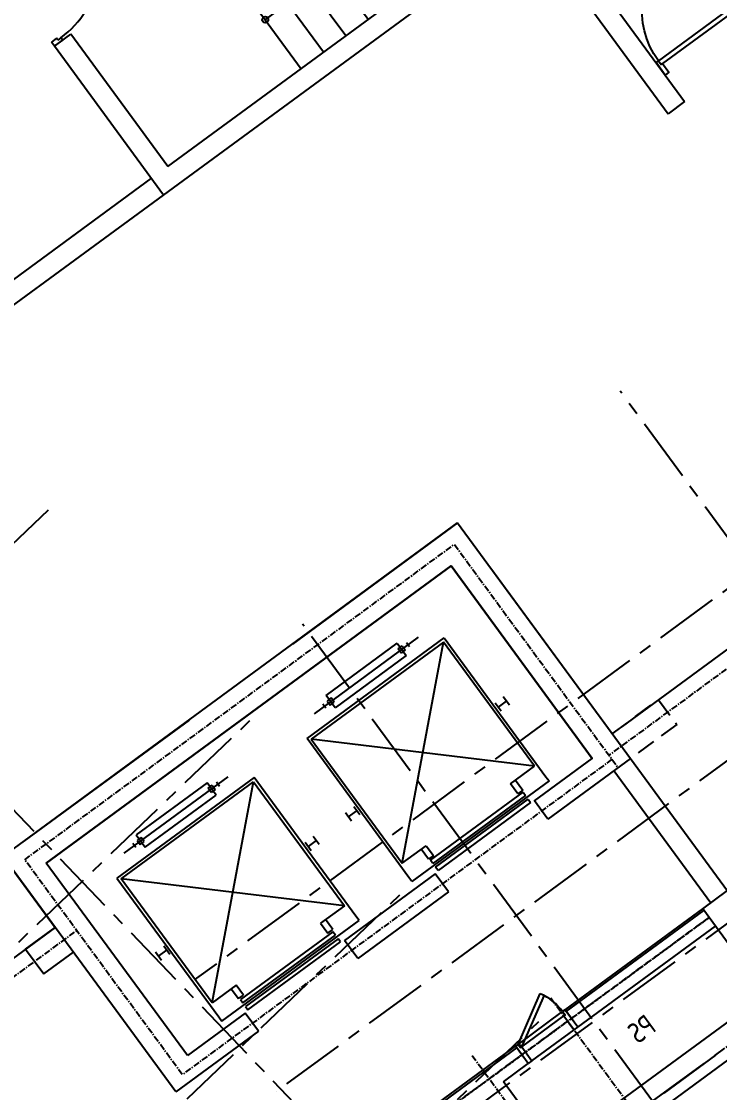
# Model space of a CAD drawing. Header units: millimetres. Extents: x 75184266 to 76346726, y -35077925 to -33679385.
# Drawn here: x 75327564 to 75334377, y -34886807 to -34876356 of the extents above; entities that cross this region are included whole.
import ezdxf
from ezdxf.enums import TextEntityAlignment as Align

# ---------------------------------------------------------------- set-up
doc = ezdxf.new("R2010")
doc.units = ezdxf.units.MM
doc.header["$LTSCALE"] = 50
doc.header["$MEASUREMENT"] = 0
for name, pattern in [('CENTER', [2, 1.25, -0.25, 0.25, -0.25]), ('HIDDEN2', [0.1875, 0.125, -0.0625]), ('XR-지하3층$0$H', [1.3, 0.8, -0.5])]:
    doc.linetypes.add(name, pattern=pattern)
doc.layers.get('0').update_dxf_attribs({"linetype": 'CONTINUOUS'})
for name, color, linetype in [('a-door', 6, 'CONTINUOUS'), ('CEN', 1, 'CENTER'), ('XR-지하3층$0$1712-PL$0$DOOR', 4, 'CONTINUOUS'), ('XR-지하3층$0$CON', 2, 'CONTINUOUS'), ('XR-지하3층$0$DOOR', 7, 'CONTINUOUS'), ('XR-지하3층$0$ELEV', 9, 'CONTINUOUS'), ('XR-지하3층$0$HD', 7, 'CONTINUOUS'), ('XR-지하3층$0$가는선', 5, 'CONTINUOUS')]:
    doc.layers.add(name, color=color, linetype=linetype)
doc.layers.add('건축', color=8, linetype='CONTINUOUS', plot=False)
doc.styles.add('ANU-TEXT 0', font='', dxfattribs={"width": 0.8})
doc.styles.get('ANU-TEXT 0').set_extended_font_data('Malgun Gothic')

# ---------------------------------------------------------------- blocks, each defined once
blk = doc.blocks.new('XR-지하3층$0$2P-Dr204')
at = {"color": 0}
for p, q in [((29, 50), (29, 955)), ((65, 50), (65, 956)), ((29, 50), (0, 50)), ((0, 50), (0, -50)), ((29, 14), (29, 50)), ((65, 50), (29, 50)), ((50, 14), (29, 14)), ((50, -50), (50, 14)), ((950, 14), (950, -50)), ((971, 14), (950, 14)), ((971, 14), (950, 14)), ((971, 50), (971, 14)), ((1000, 50), (971, 50)), ((1000, -50), (1000, 50)), ((50, -50), (0, -50)), ((1000, -50), (950, -50))]:
    blk.add_line(p, q, dxfattribs=at)
blk.add_arc((65, 50), 906, 0, 92.2294, dxfattribs=at)
blk = doc.blocks.new('XR-지하3층$0$A$C46F20F76')
at = {"layer": 'XR-지하3층$0$CON', "ltscale": 100}
for p, q in [((1951, -1431, 0), (-1049, -1431, 0)), ((-1049, -1431, 0), (-1049, -4431, 0)), ((-849, -1631, 0), (1751, -1631, 0)), ((-849, -1631, 0), (-849, -4231, 0)), ((1751, -1631, 0), (1751, -4231, 0)), ((-99, -4231, 0), (-849, -4231, 0)), ((-99, -4231, 0), (-849, -4231, 0)), ((-99, -4431, 0), (-99, -4231, 0)), ((1751, -4231, 0), (1101, -4231, 0)), ((1101, -4231, 0), (1101, -4431, 0)), ((-1049, -4431, 0), (-99, -4431, 0)), ((1101, -4431, 0), (1951, -4431, 0)), ((-1049, -7431, 0), (-1049, -13488, 0)), ((-1049, -7431, 0), (751, -7431, 0)), ((751, -7431, 0), (751, -7631, 0)), ((1751, -7431, 0), (1951, -7431, 0)), ((-849, -7631, 0), (-849, -13288, 0)), ((-849, -7631, 0), (751, -7631, 0)), ((-1049, -10688, 0), (-1049, -13288, 0)), ((-1049, -10688, 0), (-1049, -13288, 0)), ((-849, -13288, 0), (1751, -13288, 0)), ((-849, -13288, 0), (-849, -13288, 0)), ((-1049, -13488, 0), (1951, -13488, 0))]:
    blk.add_line(p, q, dxfattribs=at)
at = {"layer": 'XR-지하3층$0$CON'}
for p, q in [((1951, -4431, 0), (1951, -1431, 0)), ((-849, -4231, 0), (-99, -4231, 0)), ((-99, -4231, 0), (-849, -4231, 0)), ((-99, -4431, 0), (-99, -4231, 0)), ((1101, -4431, 0), (1101, -4231, 0)), ((-99, -4431, 0), (-1049, -4431, 0)), ((1751, -7431, 0), (1751, -13288, 0)), ((1951, -7431, 0), (1951, -13488, 0))]:
    blk.add_line(p, q, dxfattribs=at)
at = {"layer": 'XR-지하3층$0$ELEV', "color": 9}
for p, q in [((1, -2066, 0), (1001, -2066, 0)), ((1001, -2066, 0), (1001, -2286, 0)), ((1001, -2166, 0), (1074, -2166, 0)), ((1001, -2186, 0), (1001, -2166, 0)), ((1074, -2186, 0), (1001, -2186, 0)), ((1074, -2166, 0), (1074, -2136, 0)), ((1074, -2136, 0), (1089, -2136, 0)), ((1074, -2216, 0), (1074, -2186, 0)), ((1089, -2136, 0), (1089, -2216, 0)), ((1001, -2286, 0), (1, -2286, 0)), ((1089, -2216, 0), (1074, -2216, 0)), ((-449, -4046, 0), (-449, -2346, 0)), ((-449, -2346, 0), (1451, -2346, 0)), ((1401, -2386, 0), (-399, -2386, 0)), ((-399, -2386, 0), (-399, -3986, 0)), ((1401, -3986, 0), (1401, -2386, 0)), ((1451, -2346, 0), (1451, -4046, 0)), ((1554, -3051, 0), (1554, -3021, 0)), ((1554, -3021, 0), (1569, -3021, 0)), ((1569, -3021, 0), (1569, -3101, 0)), ((1480, -3051, 0), (1554, -3051, 0)), ((1480, -3071, 0), (1480, -3051, 0)), ((1554, -3071, 0), (1480, -3071, 0)), ((1554, -3101, 0), (1554, -3071, 0)), ((1569, -3101, 0), (1554, -3101, 0)), ((-399, -3986, 0), (51, -3986, 0)), ((51, -4046, 0), (21, -4046, 0)), ((36, -4086, 0), (36, -4051, 0)), ((36, -4051, 0), (966, -4051, 0)), ((51, -3986, 0), (51, -4046, 0)), ((951, -4046, 0), (951, -3986, 0)), ((951, -3986, 0), (1401, -3986, 0)), ((981, -4046, 0), (951, -4046, 0)), ((966, -4051, 0), (966, -4086, 0)), ((1451, -4046, 0), (1551, -4046, 0)), ((1551, -4046, 0), (1551, -4116, 0)), ((401, -4116, 0), (-549, -4116, 0)), ((401, -4141, 0), (-549, -4141, 0)), ((966, -4086, 0), (36, -4086, 0)), ((36, -4186, 0), (36, -4151, 0)), ((36, -4151, 0), (966, -4151, 0)), ((1551, -4116, 0), (401, -4116, 0)), ((1551, -4141, 0), (401, -4141, 0)), ((966, -4151, 0), (966, -4186, 0)), ((1551, -4196, 0), (1551, -4141, 0)), ((-549, -4196, 0), (-24, -4196, 0)), ((-19, -4196, 0), (51, -4196, 0)), ((-19, -4196, 0), (-19, -4236, 0)), ((966, -4186, 0), (36, -4186, 0)), ((1021, -4196, 0), (951, -4196, 0)), ((1021, -4196, 0), (1021, -4236, 0)), ((1026, -4196, 0), (1551, -4196, 0)), ((1101, -4236, 0), (1026, -4196, 0))]:
    blk.add_line(p, q, dxfattribs=at)
at = {"layer": 'XR-지하3층$0$ELEV', "color": 9, "elevation": 0}
blk.add_lwpolyline([(1026, -4196), (1551, -4196), (1551, -4141), (-549, -4141), (-549, -4196), (-24, -4196), (-99, -4236)], dxfattribs=at)
at = {"layer": 'XR-지하3층$0$HD', "ltscale": 10}
for p, q in [((336, -9244, 0), (-849, -9244, 0)), ((-256, -9244, 0), (-256, -12299, 0)), ((336, -9244, 0), (336, -11674, 0)), ((406, -11674, 0), (406, -9244, 0)), ((436, -9244, 0), (406, -9244, 0)), ((436, -9244, 0), (436, -11674, 0)), ((436, -9244, 0), (466, -9244, 0)), ((466, -9244, 0), (466, -11674, 0)), ((466, -9244, 0), (496, -9244, 0)), ((496, -11674, 0), (496, -9244, 0)), ((566, -9244, 0), (566, -11674, 0)), ((1751, -9244, 0), (566, -9244, 0)), ((1159, -9244, 0), (1159, -10594, 0)), ((-849, -9514, 0), (336, -9514, 0)), ((406, -9514, 0), (436, -9514, 0)), ((466, -9514, 0), (496, -9514, 0)), ((1751, -9514, 0), (566, -9514, 0)), ((-849, -9784, 0), (336, -9784, 0)), ((406, -9784, 0), (436, -9784, 0)), ((466, -9784, 0), (496, -9784, 0)), ((1751, -9784, 0), (566, -9784, 0)), ((-849, -10054, 0), (336, -10054, 0)), ((406, -10054, 0), (436, -10054, 0)), ((466, -10054, 0), (496, -10054, 0)), ((1751, -10054, 0), (566, -10054, 0)), ((-849, -10324, 0), (336, -10324, 0)), ((406, -10324, 0), (436, -10324, 0)), ((466, -10324, 0), (496, -10324, 0)), ((1751, -10324, 0), (566, -10324, 0)), ((-849, -10594, 0), (336, -10594, 0)), ((406, -10594, 0), (436, -10594, 0)), ((466, -10594, 0), (496, -10594, 0)), ((1751, -10594, 0), (566, -10594, 0)), ((-849, -10864, 0), (336, -10864, 0)), ((406, -10864, 0), (436, -10864, 0)), ((466, -10864, 0), (496, -10864, 0)), ((1751, -10864, 0), (566, -10864, 0)), ((-849, -11134, 0), (336, -11134, 0)), ((406, -11134, 0), (436, -11134, 0)), ((466, -11134, 0), (496, -11134, 0)), ((1751, -11134, 0), (566, -11134, 0)), ((1159, -11134, 0), (1159, -12299, 0)), ((-849, -11404, 0), (336, -11404, 0)), ((406, -11404, 0), (436, -11404, 0)), ((466, -11404, 0), (496, -11404, 0)), ((1751, -11404, 0), (566, -11404, 0)), ((-849, -11674, 0), (336, -11674, 0)), ((406, -11674, 0), (436, -11674, 0)), ((436, -11674, 0), (466, -11674, 0)), ((466, -11674, 0), (496, -11674, 0)), ((1751, -11674, 0), (566, -11674, 0)), ((-256, -12299, 0), (1159, -12299, 0))]:
    blk.add_line(p, q, dxfattribs=at)
at = {"layer": 'XR-지하3층$0$HD', "ltscale": 10, "elevation": 0}
blk.add_lwpolyline([(2101, -11255), (1208, -10883), (1163, -10935), (1154, -10794), (1109, -10845), (217, -10453)], dxfattribs=at)
for points in [[(1279, -10526), (1159, -10594), (1039, -10526), (1056, -10496), (1159, -10555), (1262, -10496)], [(1279, -11203), (1159, -11134), (1039, -11203), (1056, -11233), (1159, -11174), (1262, -11233)]]:
    blk.add_lwpolyline(points, close=True, dxfattribs=at)
at = {"layer": 'XR-지하3층$0$HD', "ltscale": 10}
for centre in [(-256, -9244, 0), (-256, -9244, 0), (1159, -9244, 0), (1159, -9244, 0)]:
    blk.add_circle(centre, 30, dxfattribs=at)
for centre, radius, start, end in [((451, -9244, 0), 115, 0.0001, 180.0001), ((451, -9244, 0), 45, 0.0001, 180.0001), ((451, -11674, 0), 115, 180.0001, 0.0001), ((451, -11674, 0), 45, 180.0001, 0.0001)]:
    blk.add_arc(centre, radius, start, end, dxfattribs=at)
at = {"layer": 'XR-지하3층$0$가는선', "ltscale": 5}
for p, q in [((1001, -2066, 0), (1, -2286, 0)), ((1, -2066, 0), (1001, -2286, 0)), ((1401, -2386, 0), (-399, -3986, 0)), ((-399, -2386, 0), (1401, -3986, 0))]:
    blk.add_line(p, q, dxfattribs=at)
at = {"layer": 'XR-지하3층$0$DOOR', "rotation": 180.0001595667696}
blk.add_blockref('XR-지하3층$0$2P-Dr204', (1751, -7481, 0), dxfattribs=at)
blk = doc.blocks.new('XR-지하3층$0$1712-PL$0$FSD1000')
at = {"layer": 'XR-지하3층$0$1712-PL$0$DOOR', "color": 9}
for p, q in [((25, -101, 0), (865, -101, 0)), ((40, -146, 0), (850, -146, 0))]:
    blk.add_line(p, q, dxfattribs=at)
at = {"layer": 'XR-지하3층$0$1712-PL$0$DOOR', "elevation": 0}
for points in [[(25, 739), (25, -101), (70, -101), (70, 739)], [(-5, -251), (-5, -101), (25, -101), (25, -146), (40, -146), (40, -251)], [(895, -251), (895, -101), (865, -101), (865, -146), (850, -146), (850, -251)]]:
    blk.add_lwpolyline(points, close=True, dxfattribs=at)
at = {"layer": 'XR-지하3층$0$1712-PL$0$DOOR', "color": 9}
blk.add_arc((25, -101, 0), 840, 360, 86.9291, dxfattribs=at)
blk = doc.blocks.new('*U130')
at = {"layer": 'a-door', "color": 9}
for p, q in [((30, 0), (570, 0)), ((45, -40), (555, -40)), ((45, -210), (555, -210))]:
    blk.add_line(p, q, dxfattribs=at)
at = {"layer": 'a-door'}
for points in [[(498, 270), (518, 235), (50, -35), (30, 0)], [(0, -210), (0, 0), (30, 0), (30, -40), (45, -40), (45, -210), (45, -210), (45, -210)], [(570, 0), (570, -40), (555, -40), (555, -210), (555, -210), (555, -210), (600, -210), (600, 0)]]:
    blk.add_lwpolyline(points, close=True, dxfattribs=at)
blk.add_arc((30, 0), 540, 0, 30, dxfattribs=at)

msp = doc.modelspace()

# ---------------------------------------------------------------- linework, layer by layer
at = {"layer": 'CEN', "ltscale": 10}
for p, q in [((75335917.6, -34880818.1, 0), (75329251, -34885709, 0)), ((75335492.8, -34882804.1, 0), (75330049.5, -34886797.5, 0)), ((75334746.2, -34884939.3, 0), (75330806.7, -34887829.5, 0)), ((75333723.5, -34886892.7, 0), (75335199, -34885810.2, 0)), ((75335142.6, -34885851.6, 0), (75331380.5, -34888611.6, 0))]:
    msp.add_line(p, q, dxfattribs=at)
at = {"layer": 'CEN'}
for p, q in [((75327596.3, -34884535.5, 0), (75331789, -34881459.5, 0)), ((75331789, -34881459.5, 0), (75333386.1, -34883636.5, 0)), ((75335007.5, -34882261, 0), (75333297.4, -34883515.6, 0)), ((75333326.9, -34883555.9, 0), (75329134.2, -34886631.8, 0)), ((75329134.2, -34886631.8, 0), (75327596.3, -34884535.5, 0)), ((75327387.9, -34885752.7, 0), (75328103.9, -34885227.4, 0)), ((75332729, -34885883.6, 0), (75337000.9, -34891706.5, 0))]:
    msp.add_line(p, q, dxfattribs=at)
at = {"layer": 'CEN', "ltscale": 10, "elevation": 0}
for points in [[(75317567.8, -34873694.2), (75332368.2, -34889146.8)], [(75336380.1, -34884013.5), (75333408, -34879962.4)], [(75325230.2, -34883609.8), (75327829.6, -34881120.1)], [(75333723.5, -34886892.7), (75330307.8, -34882236.8)], [(75326273.7, -34886549.8), (75329797.5, -34883174.7)], [(75327014.3, -34888942.2), (75331347, -34884792.4)], [(75328388.5, -34890160.1), (75332612.8, -34886114)]]:
    msp.add_lwpolyline(points, dxfattribs=at)
at = {"layer": 'CEN', "color": 1, "ltscale": 0.5, "elevation": 0}
msp.add_lwpolyline([(75334274.5, -34885099.4), (75330508.5, -34887862.2)], dxfattribs=at)
at = {"layer": 'CEN', "elevation": 0}
for points in [[(75330839.7, -34887619.3), (75334274.5, -34885099.4)], [(75331963, -34886445.5), (75333369, -34888362)]]:
    msp.add_lwpolyline(points, dxfattribs=at)
at = {"layer": '건축', "ltscale": 100}
for p, q in [((75332693.2, -34875306.1, 0), (75334036.5, -34877138.2, 0)), ((75332531.9, -34875424.3, 0), (75333875.2, -34877256.5, 0)), ((75334036.5, -34877138.2, 0), (75333875.2, -34877256.5, 0))]:
    msp.add_line(p, q, dxfattribs=at)
at = {"layer": '건축', "ltscale": 0.5}
for p, q in [((75326412, -34879663.2, 0), (75328831.4, -34877889.4, 0)), ((75326530.2, -34879824.5, 0), (75328949.7, -34878050.7, 0)), ((75333507, -34883547.8, 0), (75334453.5, -34884837.8, 0)), ((75333345.8, -34883666.1, 0), (75334292.2, -34884956.2, 0))]:
    msp.add_line(p, q, dxfattribs=at)
at = {"layer": '건축'}
for p, q in [((75327386.6, -34884503.2, 0), (75331821.2, -34881249.9, 0)), ((75331821.2, -34881249.9, 0), (75333507, -34883547.8, 0)), ((75327805.9, -34884567.7, 0), (75331756.8, -34881669.2, 0)), ((75331756.8, -34881669.2, 0), (75327805.9, -34884567.7, 0)), ((75331756.8, -34881669.2, 0), (75333135, -34883547.9, 0)), ((75330351.1, -34883354.1, 0), (75331689.5, -34882372.1, 0)), ((75331436.6, -34882365.5, 0), (75330420.7, -34883110.8, 0)), ((75331689.5, -34882372.1, 0), (75332683.3, -34883726.7, 0)), ((75331683.1, -34882414.1, 0), (75330393, -34883360.5, 0)), ((75330537.6, -34882932, 0), (75331231, -34882423.3, 0)), ((75331231, -34882423.3, 0), (75331319.7, -34882544.2, 0)), ((75331240.4, -34882478.4, 0), (75331280.7, -34882448.8, 0)), ((75331270, -34882518.7, 0), (75331240.4, -34882478.4, 0)), ((75331310.3, -34882489.1, 0), (75331270, -34882518.7, 0)), ((75331280.3, -34884569.9, 0), (75331683.1, -34882414.1, 0)), ((75331280.7, -34882448.8, 0), (75331310.3, -34882489.1, 0)), ((75331350.6, -34882459.6, 0), (75331321, -34882419.2, 0)), ((75332570.4, -34883623.5, 0), (75331683.1, -34882414.1, 0)), ((75331319.7, -34882544.2, 0), (75330626.3, -34883053, 0)), ((75330536.2, -34883057, 0), (75330506.7, -34883016.7, 0)), ((75330626.3, -34883053, 0), (75330537.6, -34882932, 0)), ((75330587.3, -34882957.5, 0), (75330547, -34882987.1, 0)), ((75330547, -34882987.1, 0), (75330576.6, -34883027.4, 0)), ((75330576.6, -34883027.4, 0), (75330616.9, -34882997.8, 0)), ((75330616.9, -34882997.8, 0), (75330587.3, -34882957.5, 0)), ((75332245, -34883087, 0), (75332185.9, -34883006.4, 0)), ((75332296.1, -34882987.6, 0), (75332215.4, -34883046.7, 0)), ((75332325.7, -34883027.9, 0), (75332266.5, -34882947.3, 0)), ((75332984.2, -34883342.3, 0), (75332747.6, -34883019.7, 0)), ((75331344.9, -34884708.6, 0), (75330351.1, -34883354.1, 0)), ((75330393, -34883360.5, 0), (75331280.3, -34884569.9, 0)), ((75332570.4, -34883623.5, 0), (75330393, -34883360.5, 0)), ((75332336.6, -34883795, 0), (75332570.4, -34883623.5, 0)), ((75333507, -34883547.8, 0), (75332700.7, -34884139.3, 0)), ((75329835.1, -34883732.6, 0), (75328496.6, -34884714.6, 0)), ((75328566.2, -34884471.3, 0), (75329582.1, -34883726, 0)), ((75330828.8, -34885087.2, 0), (75329835.1, -34883732.6, 0)), ((75332683.3, -34883726.7, 0), (75332683.3, -34883726.7, 0)), ((75332683.3, -34883726.7, 0), (75332712.9, -34883767, 0)), ((75328538.6, -34884721, 0), (75329828.6, -34883774.6, 0)), ((75329376.5, -34883783.8, 0), (75328683.1, -34884292.5, 0)), ((75329465.2, -34883904.7, 0), (75329376.5, -34883783.8, 0)), ((75329385.9, -34883838.9, 0), (75329426.2, -34883809.3, 0)), ((75329415.5, -34883879.2, 0), (75329385.9, -34883838.9, 0)), ((75329455.8, -34883849.6, 0), (75329415.5, -34883879.2, 0)), ((75329425.9, -34885930.4, 0), (75329828.6, -34883774.6, 0)), ((75329426.2, -34883809.3, 0), (75329455.8, -34883849.6, 0)), ((75329496.1, -34883820.1, 0), (75329466.6, -34883779.8, 0)), ((75329828.6, -34883774.6, 0), (75330715.9, -34884984, 0)), ((75332712.9, -34883767, 0), (75331374.4, -34884748.9, 0)), ((75332407.5, -34883891.8, 0), (75332336.6, -34883795, 0)), ((75332384.9, -34883759.6, 0), (75332455.9, -34883856.3, 0)), ((75332455.9, -34883856.3, 0), (75332407.5, -34883891.8, 0)), ((75328771.8, -34884413.5, 0), (75329465.2, -34883904.7, 0)), ((75331556, -34884540, 0), (75332459.1, -34883877.5, 0)), ((75332482.8, -34883909.8, 0), (75331579.7, -34884572.3, 0)), ((75331605.7, -34884607.8, 0), (75332508.8, -34883945.3, 0)), ((75332459.1, -34883877.5, 0), (75332482.8, -34883909.8, 0)), ((75332508.8, -34883945.3, 0), (75332532.4, -34883977.5, 0)), ((75330756.1, -34884117.4, 0), (75330836.7, -34884058.2, 0)), ((75330866.3, -34884098.5, 0), (75330807.1, -34884017.9, 0)), ((75332532.4, -34883977.5, 0), (75331629.4, -34884640, 0)), ((75330785.6, -34884157.7, 0), (75330726.5, -34884077.1, 0)), ((75328681.8, -34884417.5, 0), (75328652.2, -34884377.2, 0)), ((75328683.1, -34884292.5, 0), (75328771.8, -34884413.5, 0)), ((75328732.8, -34884318, 0), (75328692.5, -34884347.6, 0)), ((75328692.5, -34884347.6, 0), (75328722.1, -34884387.9, 0)), ((75328722.1, -34884387.9, 0), (75328762.4, -34884358.4, 0)), ((75328762.4, -34884358.4, 0), (75328732.8, -34884318, 0)), ((75330390.6, -34884447.5, 0), (75330331.4, -34884366.9, 0)), ((75330441.6, -34884348.1, 0), (75330361, -34884407.2, 0)), ((75330471.2, -34884388.4, 0), (75330412, -34884307.8, 0)), ((75331280.3, -34884569.9, 0), (75331514.1, -34884398.4, 0)), ((75331536.7, -34884530.6, 0), (75331465.8, -34884433.9, 0)), ((75331514.1, -34884398.4, 0), (75331585.1, -34884495.2, 0)), ((75329072.4, -34886801.2, 0), (75327386.6, -34884503.2, 0)), ((75329184.2, -34886446.3, 0), (75327805.9, -34884567.7, 0)), ((75331585.1, -34884495.2, 0), (75331536.7, -34884530.6, 0)), ((75331579.7, -34884572.3, 0), (75331556, -34884540, 0)), ((75331603.1, -34884671.8, 0), (75330716.1, -34885322.4, 0)), ((75331733.2, -34884849.1, 0), (75331603.1, -34884671.8, 0)), ((75331629.4, -34884640, 0), (75331605.7, -34884607.8, 0)), ((75328496.6, -34884714.6, 0), (75329490.4, -34886069.1, 0)), ((75329425.9, -34885930.4, 0), (75328538.6, -34884721, 0)), ((75330715.9, -34884984, 0), (75328538.6, -34884721, 0)), ((75331374.4, -34884748.9, 0), (75331344.9, -34884708.6, 0)), ((75331344.9, -34884708.6, 0), (75331344.9, -34884708.6, 0)), ((75331733.2, -34884849.1, 0), (75330846.3, -34885499.8, 0)), ((75334212.4, -34885014.7, 0), (75334454.3, -34884837.3, 0)), ((75330715.9, -34884984, 0), (75330482.1, -34885155.5, 0)), ((75330858.4, -34885127.5, 0), (75330828.8, -34885087.2, 0)), ((75330828.8, -34885087.2, 0), (75330828.8, -34885087.2, 0)), ((75332869.9, -34885999.6, 0), (75334212.4, -34885014.7, 0)), ((75332881.7, -34886015.7, 0), (75334224.2, -34885030.8, 0)), ((75327604.8, -34885407.5, 0), (75327894.2, -34885195.2, 0)), ((75329520, -34886109.4, 0), (75330858.4, -34885127.5, 0)), ((75330482.1, -34885155.5, 0), (75330553.1, -34885252.3, 0)), ((75330601.5, -34885216.8, 0), (75330530.5, -34885120.1, 0)), ((75332994.1, -34886168.9, 0), (75334336.6, -34885184, 0)), ((75330604.6, -34885238, 0), (75329701.6, -34885900.6, 0)), ((75329725.2, -34885932.8, 0), (75330628.3, -34885270.3, 0)), ((75330654.3, -34885305.8, 0), (75329751.3, -34885968.3, 0)), ((75330553.1, -34885252.3, 0), (75330601.5, -34885216.8, 0)), ((75330628.3, -34885270.3, 0), (75330604.6, -34885238, 0)), ((75330678, -34885338, 0), (75330654.3, -34885305.8, 0)), ((75328901.6, -34885477.9, 0), (75328982.2, -34885418.7, 0)), ((75329011.8, -34885459, 0), (75328952.7, -34885378.4, 0)), ((75329774.9, -34886000.5, 0), (75330678, -34885338, 0)), ((75330846.3, -34885499.8, 0), (75330716.1, -34885322.4, 0)), ((75327782.2, -34885649.4, 0), (75328071.7, -34885437.1, 0)), ((75328931.2, -34885518.2, 0), (75328872, -34885437.6, 0)), ((75329659.7, -34885758.9, 0), (75329425.9, -34885930.4, 0)), ((75329611.3, -34885794.4, 0), (75329682.3, -34885891.1, 0)), ((75329730.7, -34885855.7, 0), (75329659.7, -34885758.9, 0)), ((75329682.3, -34885891.1, 0), (75329730.7, -34885855.7, 0)), ((75329701.6, -34885900.6, 0), (75329725.2, -34885932.8, 0)), ((75329748.6, -34886032.3, 0), (75329184.2, -34886446.3, 0)), ((75329878.7, -34886209.6, 0), (75329748.6, -34886032.3, 0)), ((75329751.3, -34885968.3, 0), (75329774.9, -34886000.5, 0)), ((75329490.4, -34886069.1, 0), (75329490.4, -34886069.1, 0)), ((75329490.4, -34886069.1, 0), (75329520, -34886109.4, 0)), ((75329878.7, -34886209.6, 0), (75329072.4, -34886801.2, 0)), ((75330411.4, -34887803.3, 0), (75332386.1, -34886354.5, 0)), ((75330954.7, -34887429.5, 0), (75332398, -34886370.6, 0)), ((75332268.5, -34886701.3, 0), (75332510.4, -34886523.8, 0)), ((75333371.7, -34888205, 0), (75332268.5, -34886701.3, 0))]:
    msp.add_line(p, q, dxfattribs=at)
at = {"layer": '건축', "linetype": 'HIDDEN2', "ltscale": 30}
for p, q in [((75333329.6, -34883305.9, 0), (75333781.9, -34882974.1, 0)), ((75333781.9, -34882974.1, 0), (75333959.4, -34883215.9, 0)), ((75333959.4, -34883215.9, 0), (75333507, -34883547.8, 0))]:
    msp.add_line(p, q, dxfattribs=at)
at = {"layer": '건축', "linetype": 'XR-지하3층$0$H', "ltscale": 50, "elevation": 0}
msp.add_lwpolyline([(75343098.6, -34876511), (75348942.9, -34884477.2), (75350265.2, -34883507.1), (75343962.5, -34874916.1), (75336286.7, -34880547.4), (75337026.1, -34881555.2), (75335498.1, -34882676.2), (75335039.7, -34882051.3), (75333329.6, -34883305.9), (75331821.2, -34881249.9), (75327386.6, -34884503.2), (75327894.2, -34885195.2), (75327291.3, -34885637.5), (75327229.3, -34885696.9), (75325800.9, -34884205.6), (75326757.8, -34883289.1), (75321321, -34877612.8), (75320454.4, -34878442.8), (75317749.8, -34875619.1)], dxfattribs=at)
at = {"layer": '건축', "elevation": 0}
for points in [[(75332700.7, -34884139.3), (75332570.6, -34883961.9), (75333135, -34883547.9), (75331756.8, -34881669.2)], [(75334824.6, -34885849.2), (75334212.4, -34885014.7)], [(75333324.9, -34886949.5), (75334824.6, -34885849.2)], [(75333744.3, -34887013.9), (75335231.9, -34885922.5)], [(75332881.7, -34886015.7), (75332869.9, -34885999.6)], [(75332994.1, -34886168.9), (75332881.7, -34886015.7)], [(75332398, -34886370.6), (75332386.1, -34886354.5)], [(75332510.4, -34886523.8), (75332398, -34886370.6)]]:
    msp.add_lwpolyline(points, dxfattribs=at)
at = {"layer": '건축', "ltscale": 0.5, "elevation": 0}
msp.add_lwpolyline([(75327604.8, -34885407.5), (75327782.2, -34885649.4)], dxfattribs=at)
msp.add_lwpolyline([(75327604.8, -34885407.5), (75327782.2, -34885649.4)], dxfattribs=at)

# ---------------------------------------------------------------- block references
at = {"layer": '건축', "ltscale": 0.5, "rotation": 126.2469333594607}
msp.add_blockref('XR-지하3층$0$A$C46F20F76', (75322336.9, -34881598.3, 0), dxfattribs=at)
at = {"layer": '건축', "xscale": -1, "rotation": 36.2937888024553}
msp.add_blockref('XR-지하3층$0$1712-PL$0$FSD1000', (75334419.1, -34876146.9, 0), dxfattribs=at)
at = {"layer": '건축', "rotation": 36.26512968708666}
msp.add_blockref('*U130', (75332386.1, -34886354.5, 0), dxfattribs=at)

# ---------------------------------------------------------------- texts
at = {"layer": '건축', "style": 'ANU-TEXT 0', "text_generation_flag": 4, "width": 0.8}
msp.add_text('PS', height=200, rotation=216.26513, dxfattribs=at).set_placement((75333616.6, -34886185.6, 0), align=Align.MIDDLE)

doc.saveas('drawing.dxf')
